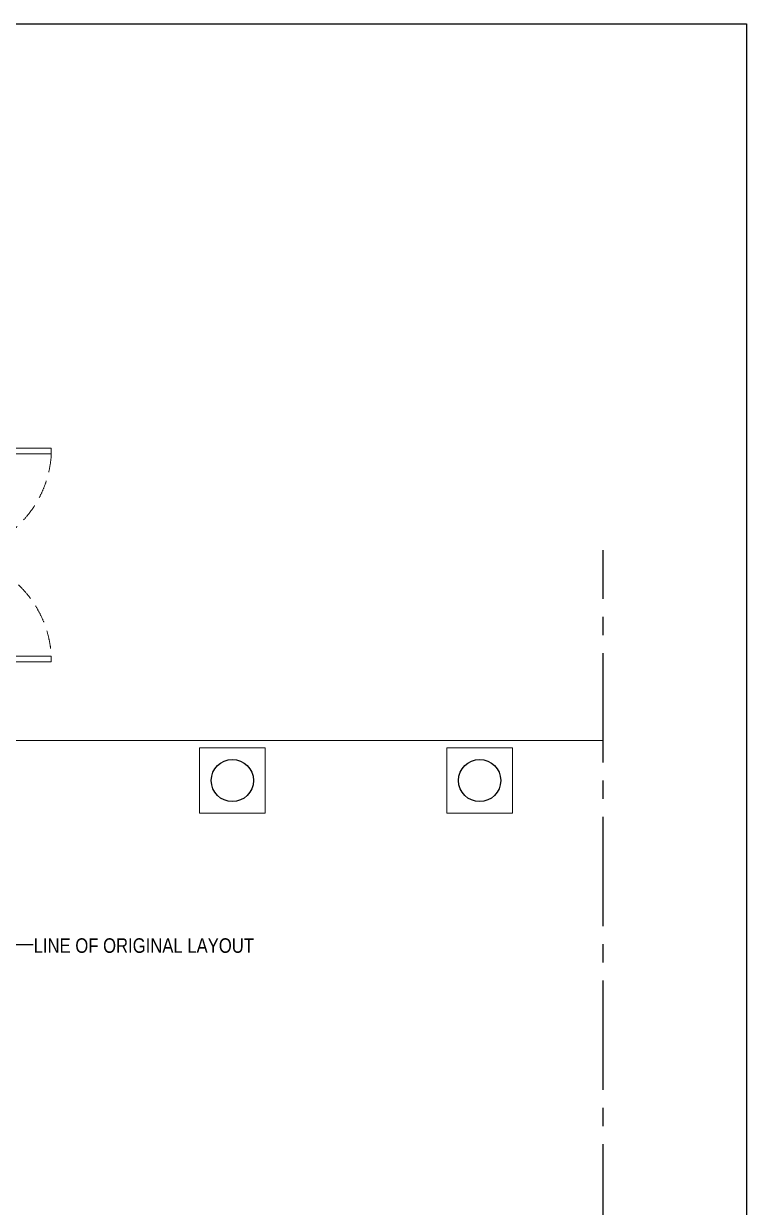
# Model space of a CAD drawing. Header units: inches. Extents: x -12478 to 399182, y -16583 to 525552.
# Drawn here: x 13642 to 18612, y 6206 to 14342 of the extents above; entities that cross this region are included whole.
import ezdxf

# ---------------------------------------------------------------- set-up
doc = ezdxf.new("R2010")
doc.units = ezdxf.units.IN
doc.header["$LTSCALE"] = 1000
doc.header["$MEASUREMENT"] = 0
for name, pattern in [('HIDDEN', [0.375, 0.25, -0.125]), ('HIDDEN2', [0.1875, 0.125, -0.0625]), ('XREF-V2-GF_COLS$0$XREF-V-COLS-GF$0$CENTER2', [1.125, 0.75, -0.125, 0.125, -0.125])]:
    doc.linetypes.add(name, pattern=pattern)
for name, color, linetype in [('8', 8, 'Continuous'), ('A-WALL', 7, 'Continuous'), ('projection1', 1, 'HIDDEN2')]:
    doc.layers.add(name, color=color, linetype=linetype)
doc.layers.add('A-DOOR', color=134, linetype='Continuous', lineweight=18)
doc.layers.add('A-WALL-TILE', color=8, linetype='Continuous', lineweight=9)
doc.styles.add('ARIAL-REG', font='arial.ttf', dxfattribs={"height": 50})

# ---------------------------------------------------------------- blocks, each defined once
blk = doc.blocks.new('DR - 1550')
at = {"color": 253, "linetype": 'HIDDEN2'}
for p, q in [((40, 100), (1510, 100)), ((60, 0), (1490, 0))]:
    blk.add_line(p, q, dxfattribs=at)
for points in [[(40, 100), (40, 835), (80, 835), (80, 100), (40, 100)], [(1510, 100), (1510, 835), (1470, 835), (1470, 100), (1510, 100)]]:
    blk.add_lwpolyline(points)
for points in [[(0, 90), (10, 90), (10, 100), (40, 100), (40, 50), (60, 50), (60, 0), (10, 0), (10, 10), (0, 10)], [(1550, 90), (1540, 90), (1540, 100), (1510, 100), (1510, 50), (1490, 50), (1490, 0), (1540, 0), (1540, 10), (1550, 10)]]:
    blk.add_lwpolyline(points, close=True)
at = {"linetype": 'HIDDEN2'}
for centre, start, end in [((37.8, 99.1), 0.07307, 86.55756), ((1512.2, 99.1), 93.44244, 179.92693)]:
    blk.add_arc(centre, 737.2, start, end, dxfattribs=at)

msp = doc.modelspace()

# ---------------------------------------------------------------- linework, layer by layer
at = {"layer": '8', "color": 1}
msp.add_lwpolyline([(-19.2, 14341.6), (18611.5, 14341.6), (18611.5, 2.5), (-19.2, 2.5)], close=True, dxfattribs=at)
at = {"layer": 'A-WALL'}
for centre in [(15077.6, 9139.6, 0), (16777.6, 9139.6, 0)]:
    msp.add_circle(centre, 145, dxfattribs=at)
at = {"layer": 'A-WALL-TILE'}
msp.add_line((13427.6, 9414.6, 0), (17627.6, 9414.6, 0), dxfattribs=at)
at = {"layer": 'A-WALL-TILE', "elevation": 0}
for points in [[(15302.6, 8914.6), (14852.6, 8914.6), (14852.6, 9364.6), (15302.6, 9364.6)], [(17002.6, 8914.6), (16552.6, 8914.6), (16552.6, 9364.6), (17002.6, 9364.6)]]:
    msp.add_lwpolyline(points, close=True, dxfattribs=at)
at = {"layer": 'Defpoints', "linetype": 'XREF-V2-GF_COLS$0$XREF-V-COLS-GF$0$CENTER2'}
msp.add_line((17627.7, 264.3, 0), (17627.6, 10722, 0), dxfattribs=at)
at = {"layer": 'projection1', "color": 2, "linetype": 'HIDDEN', "elevation": 0}
msp.add_lwpolyline([(13707.9, 8009.6), (9622.6, 8009.5), (9622.6, 6349.5), (3097.6, 6349.5)], dxfattribs=at)

# ---------------------------------------------------------------- block references
at = {"layer": 'A-DOOR', "xscale": -1, "rotation": 270.0004232829884}
msp.add_blockref('DR - 1550', (12997.6, 9914.6, 0), dxfattribs=at)

# ---------------------------------------------------------------- texts
at = {"layer": 'projection1', "color": 2, "insert": (14468.5, 8004.6, 0), "char_height": 100, "width": 1689.697, "attachment_point": 5, "rotation": 0.00042, "style": 'ARIAL-REG'}
msp.add_mtext('\\pxt36;{\\fArial Narrow|b0|i0|c0|p34;LINE OF ORIGINAL LAYOUT}', dxfattribs=at)

doc.saveas('drawing.dxf')
